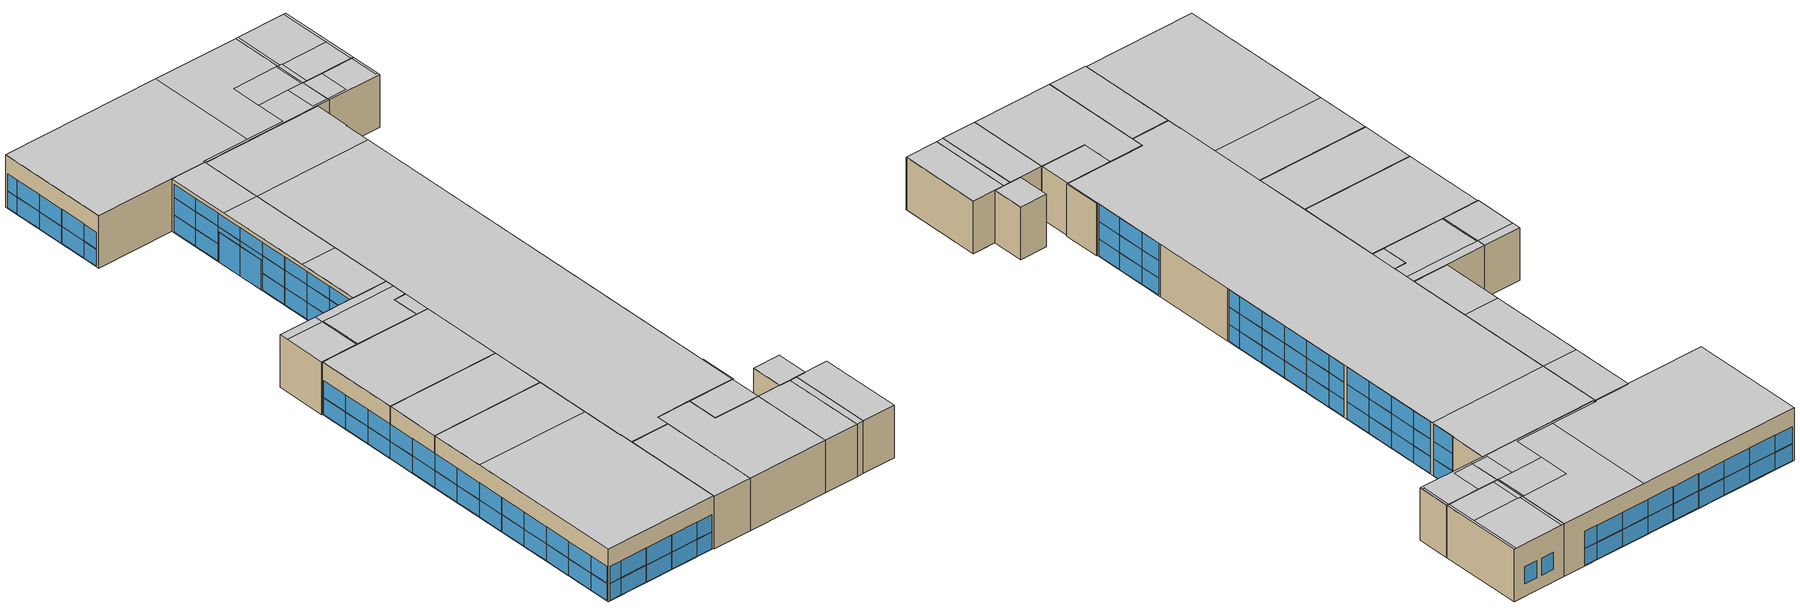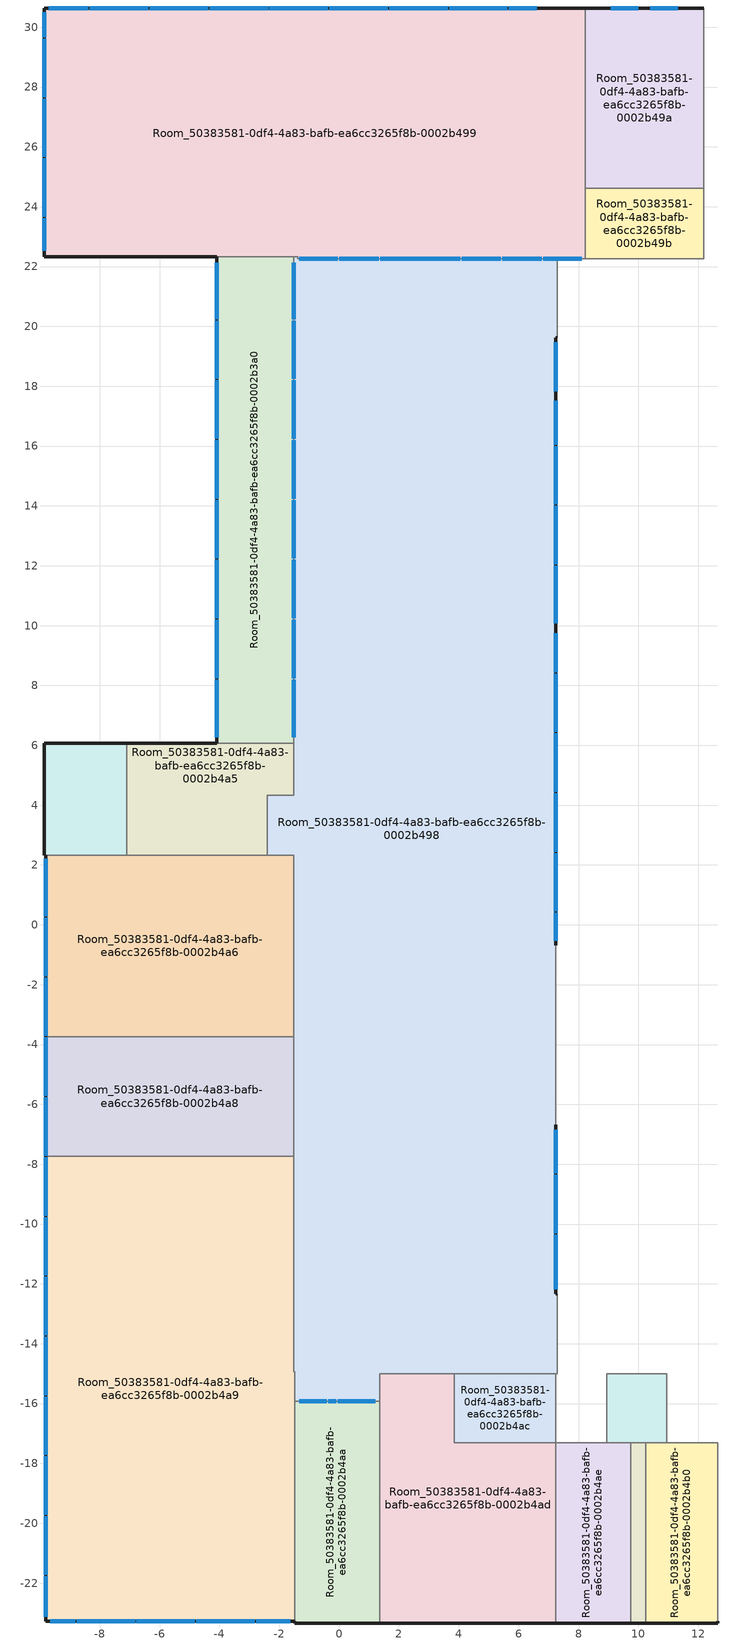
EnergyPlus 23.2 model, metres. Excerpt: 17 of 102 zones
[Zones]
Room_50383581-0df4-4a83-bafb-ea6cc3265f8b-0002b3a0
 floor ground (Generic Ground Slab): -1.52,22.33 -1.52,6.07 -4.09,6.07 -4.09,22.33 z0
 wall outside (Generic Exterior Wall): -4.09,22.33 -4.09,6.07 z0:3.8
 wall to Room_50383581-0df4-4a83-bafb-ea6cc3265f8b-0002b4a5 (Generic Interior Wall): -4.09,6.07 -1.52,6.07 z0:3.8
 wall to Room_50383581-0df4-4a83-bafb-ea6cc3265f8b-0002b498 (Generic Interior Wall): -1.52,6.07 -1.52,22.33 z0:3.8
 wall to Room_50383581-0df4-4a83-bafb-ea6cc3265f8b-0002b499 (Generic Interior Wall): -1.52,22.33 -4.09,22.33 z0:3.8
 window (Generic Double Pane): -4.09,8.19 -4.09,6.27 / -4.09,10.19 -4.09,8.24 / -4.09,12.19 -4.09,10.24 / -4.09,14.19 -4.09,12.24 / -4.09,20.19 -4.09,18.24 / -4.09,22.13 -4.09,20.24 z0.05:1.24; -4.09,12.19 -4.09,10.24 / -4.09,14.19 -4.09,12.24 / -4.09,20.19 -4.09,18.24 / -4.09,22.13 -4.09,20.24 / -4.09,8.19 -4.09,6.27 / -4.09,10.19 -4.09,8.24 z1.29:2.5; -4.09,8.19 -4.09,6.27 / -4.09,10.19 -4.09,8.24 / -4.09,12.19 -4.09,10.24 / -4.09,14.19 -4.09,12.24 / -4.09,16.19 -4.09,14.24 / -4.09,18.19 -4.09,16.24 / -4.09,20.19 -4.09,18.24 / -4.09,22.13 -4.09,20.24 z2.56:3.49; -4.09,16.19 -4.09,14.24 / -4.09,18.19 -4.09,16.24 z2.18:2.5; -4.09,18.19 -4.09,18.12 z0.05:2.13; -4.09,18.07 -4.09,16.24 / -4.09,16.19 -4.09,14.36 / -4.09,14.31 -4.09,14.24 z0:2.13
 window inside (Generic Single Pane): -1.52,6.27 -1.52,8.19 / -1.52,8.24 -1.52,10.19 / -1.52,10.24 -1.52,12.19 / -1.52,12.24 -1.52,14.19 / -1.52,18.24 -1.52,20.19 / -1.52,20.24 -1.52,22.13 z0.05:1.24; -1.52,10.24 -1.52,12.19 / -1.52,12.24 -1.52,14.19 / -1.52,18.24 -1.52,20.19 / -1.52,20.24 -1.52,22.13 / -1.52,6.27 -1.52,8.19 / -1.52,8.24 -1.52,10.19 z1.29:2.5; -1.52,6.27 -1.52,8.19 / -1.52,8.24 -1.52,10.19 / -1.52,10.24 -1.52,12.19 / -1.52,12.24 -1.52,14.19 / -1.52,14.24 -1.52,16.19 / -1.52,16.24 -1.52,18.19 / -1.52,18.24 -1.52,20.19 / -1.52,20.24 -1.52,22.13 z2.56:3.49; -1.52,14.24 -1.52,16.19 / -1.52,16.24 -1.52,18.19 z2.18:2.5; -1.52,18.12 -1.52,18.19 z0.05:2.13; -1.52,16.24 -1.52,18.07 / -1.52,14.36 -1.52,16.19 / -1.52,14.24 -1.52,14.31 z0:2.13
 ceiling to Room_a79add17-780f-499e-a863-104a9aa9c91e-00034864 (Generic Interior Ceiling): -4.09,22.33 -4.09,17.67 -1.52,17.67 -1.52,22.33 z3.8
 ceiling to Room_a79add17-780f-499e-a863-104a9aa9c91e-00034862 (Generic Interior Ceiling): -4.09,17.67 -4.09,10.63 -1.52,10.63 -1.52,17.67 z3.8
 ceiling to Room_a79add17-780f-499e-a863-104a9aa9c91e-00034854 (Generic Interior Ceiling): -4.09,10.63 -4.09,6.07 -1.52,6.07 -1.52,10.63 z3.8
Room_50383581-0df4-4a83-bafb-ea6cc3265f8b-0002b498
 floor ground (Generic Ground Slab): 7.29,22.26 7.29,19.62 7.24,19.62 7.24,-12.34 7.29,-12.34 7.29,-15 1.35,-15 1.35,-15.92 -1.49,-15.92 -1.49,-14.93 -1.52,-14.93 -1.52,2.33 -2.4,2.33 -2.4,4.33 -1.52,4.33 -1.52,22.33 -1.38,22.33 -1.38,22.26 z0
 wall outside (Generic Exterior Wall): 7.29,-12.34 7.24,-12.34 7.24,-6.68 / 7.24,-0.69 7.24,19.62 7.29,19.62 z0:3.8
 wall to Room_50383581-0df4-4a83-bafb-ea6cc3265f8b-0002b4b1 (Generic Interior Wall): 7.24,-15 7.29,-15 7.29,-12.34 z0:3.8
 wall to Room_50383581-0df4-4a83-bafb-ea6cc3265f8b-0002b499 (Generic Interior Wall): 7.29,22.26 -1.38,22.26 -1.38,22.33 -1.52,22.33 z0:3.8
 wall to Room_50383581-0df4-4a83-bafb-ea6cc3265f8b-0002b4a5 (Generic Interior Wall): -1.52,6.07 -1.52,4.33 -2.4,4.33 -2.4,2.33 z0:3.8
 wall to Room_50383581-0df4-4a83-bafb-ea6cc3265f8b-0002b4a6 (Generic Interior Wall): -2.4,2.33 -1.52,2.33 -1.52,-3.74 z0:3.8
 wall to Room_50383581-0df4-4a83-bafb-ea6cc3265f8b-0002b4a8 (Generic Interior Wall): -1.52,-3.74 -1.52,-7.74 z0:3.8
 wall to Room_50383581-0df4-4a83-bafb-ea6cc3265f8b-0002b4a9 (Generic Interior Wall): -1.52,-7.74 -1.52,-14.93 -1.49,-14.93 -1.49,-15.92 z0:3.8
 wall to Room_50383581-0df4-4a83-bafb-ea6cc3265f8b-0002b4aa (Generic Interior Wall): -1.49,-15.92 1.35,-15.92 z0:3.8
 wall to Room_50383581-0df4-4a83-bafb-ea6cc3265f8b-0002b4ad (Generic Interior Wall): 1.35,-15.92 1.35,-15 3.85,-15 z0:3.8
 wall to Room_50383581-0df4-4a83-bafb-ea6cc3265f8b-0002b4ac (Generic Interior Wall): 3.85,-15 7.24,-15 z0:3.8
 wall to Room_50383581-0df4-4a83-bafb-ea6cc3265f8b-0002b4a7 (Generic Interior Wall): 7.24,-6.68 7.24,-0.69 z0:3.8
 wall to Room_50383581-0df4-4a83-bafb-ea6cc3265f8b-0002b4a3 (Generic Interior Wall): 7.29,19.62 7.29,22.26 z0:3.8
 window inside (Generic Single Pane): -1.52,8.19 -1.52,6.27 / -1.52,22.13 -1.52,20.24 z0.05:1.24; -0.04,-15.92 1.2,-15.92 / -0.37,-15.92 -0.09,-15.92 z0.05:2.13; -0.04,-15.92 1.2,-15.92 / -1.34,-15.92 -0.42,-15.92 / -0.37,-15.92 -0.09,-15.92 / 3.62,22.26 1.79,22.26 z2.18:2.38; -0.04,-15.92 1.2,-15.92 / -0.37,-15.92 -0.09,-15.92 / -1.34,-15.92 -0.42,-15.92 z2.42:3.48; -1.34,-15.92 -0.42,-15.92 / 3.62,22.26 1.79,22.26 z0:2.13; 7.29,22.26 6.82,22.26 / 1.74,22.26 1.37,22.26 / 6.77,22.26 5.46,22.26 / 5.41,22.26 4.09,22.26 / 4.04,22.26 3.67,22.26 / 1.32,22.26 0.01,22.26 / -0.04,22.26 -1.33,22.26 z0.05:2.38; 4.04,22.26 2.73,22.26 / 2.68,22.26 1.37,22.26 / 1.32,22.26 0.01,22.26 / -0.04,22.26 -1.33,22.26 / 7.29,22.26 6.82,22.26 / 6.77,22.26 5.46,22.26 / 5.41,22.26 4.09,22.26 z2.42:3.49
 window (Generic Double Pane): 7.24,-12.19 7.24,-10.36 / 7.24,-10.31 7.24,-8.36 / 7.24,-8.31 7.24,-6.85 / 7.24,-0.53 7.24,0.4 / 7.24,10.07 7.24,12 / 7.24,0.45 7.24,2.4 / 7.24,12.05 7.24,14 / 7.24,14.05 7.24,16 / 7.24,16.05 7.24,17.51 / 7.24,2.45 7.24,4.4 / 7.24,17.84 7.24,19.47 / 7.24,4.45 7.24,6.4 / 7.24,6.45 7.24,8.4 / 7.24,8.45 7.24,9.75 z0.05:1.24; 7.24,-12.19 7.24,-10.36 / 7.24,-10.31 7.24,-8.36 / 7.24,-8.31 7.24,-6.85 / 7.24,4.45 7.24,6.4 / 7.24,6.45 7.24,8.4 / 7.24,8.45 7.24,9.75 / 7.24,10.07 7.24,12 / 7.24,12.05 7.24,14 / 7.24,14.05 7.24,16 / 7.24,16.05 7.24,17.51 / 7.24,17.84 7.24,19.47 / 7.24,-0.53 7.24,0.4 / 7.24,0.45 7.24,2.4 / 7.24,2.45 7.24,4.4 z1.29:2.5; 7.24,-12.19 7.24,-10.36 / 7.24,-10.31 7.24,-8.36 / 7.24,-8.31 7.24,-6.85 / 7.24,-0.53 7.24,0.4 / 7.24,0.45 7.24,2.4 / 7.24,2.45 7.24,4.4 / 7.24,4.45 7.24,6.4 / 7.24,6.45 7.24,8.4 / 7.24,8.45 7.24,9.75 / 7.24,10.07 7.24,12 / 7.24,12.05 7.24,14 / 7.24,14.05 7.24,16 / 7.24,16.05 7.24,17.51 / 7.24,17.84 7.24,19.47 z2.56:3.77
 ceiling to Room_a79add17-780f-499e-a863-104a9aa9c91e-0003489e (Generic Interior Ceiling): -1.52,22.33 -1.52,17.67 7.24,17.67 7.24,19.62 7.29,19.62 7.29,22.26 -1.38,22.26 -1.38,22.33 z3.8
 ceiling to Room_a79add17-780f-499e-a863-104a9aa9c91e-00034852 (Generic Interior Ceiling): -2.4,4.33 -2.4,2.33 -1.52,2.33 -1.52,4.33 z3.8
 ceiling to Room_a79add17-780f-499e-a863-104a9aa9c91e-0003483f (Generic Interior Ceiling): -1.52,17.67 -1.52,-14.93 -1.49,-14.93 -1.49,-15.92 1.35,-15.92 1.35,-15 7.24,-15 7.24,17.67 z3.8
 ceiling to Room_a79add17-780f-499e-a863-104a9aa9c91e-000347cb (Generic Interior Ceiling): 7.24,-12.34 7.24,-15 7.29,-15 7.29,-12.34 z3.8
Room_50383581-0df4-4a83-bafb-ea6cc3265f8b-0002b499
 floor ground (Generic Ground Slab): 8.22,30.64 8.22,22.26 -1.38,22.26 -1.38,22.33 -9.85,22.33 -9.85,30.64 z0
 wall outside (Generic Exterior Wall): 8.22,30.64 -9.85,30.64 -9.85,22.33 -4.09,22.33 z0:3.8
 wall to Room_50383581-0df4-4a83-bafb-ea6cc3265f8b-0002b4a3 (Generic Interior Wall): 7.29,22.26 8.22,22.26 z0:3.8
 wall to Room_50383581-0df4-4a83-bafb-ea6cc3265f8b-0002b49b (Generic Interior Wall): 8.22,22.26 8.22,24.61 z0:3.8
 wall to Room_50383581-0df4-4a83-bafb-ea6cc3265f8b-0002b49a (Generic Interior Wall): 8.22,24.61 8.22,30.64 z0:3.8
 window (Generic Double Pane): -9.85,30.49 -9.85,29.67 / -9.85,27.62 -9.85,25.67 / -9.85,25.62 -9.85,23.67 / -9.85,23.62 -9.85,22.53 / -9.85,29.62 -9.85,27.67 / 6.6,30.64 5.67,30.64 / 5.62,30.64 3.67,30.64 / 3.62,30.64 1.67,30.64 / 1.62,30.64 -0.33,30.64 / -0.38,30.64 -2.33,30.64 / -2.38,30.64 -4.33,30.64 / -4.38,30.64 -6.33,30.64 / -6.38,30.64 -8.33,30.64 / -8.38,30.64 -9.7,30.64 z0.05:1.24; -9.85,29.62 -9.85,27.67 / -9.85,30.49 -9.85,29.67 / -9.85,27.62 -9.85,25.67 / -9.85,25.62 -9.85,23.67 / -9.85,23.62 -9.85,22.53 / 6.6,30.64 5.67,30.64 / 5.62,30.64 3.67,30.64 / 3.62,30.64 1.67,30.64 / 1.62,30.64 -0.33,30.64 / -0.38,30.64 -2.33,30.64 / -2.38,30.64 -4.33,30.64 / -4.38,30.64 -6.33,30.64 / -6.38,30.64 -8.33,30.64 / -8.38,30.64 -9.7,30.64 z1.29:2.5
 window inside (Generic Single Pane): 6.82,22.26 7.29,22.26 / -1.33,22.26 -0.04,22.26 / 7.3,22.26 8.1,22.26 z0.05:2.38; 7.3,22.26 8.1,22.26 z2.42:3.49
 ceiling to Room_a79add17-780f-499e-a863-104a9aa9c91e-0003489e (Generic Interior Ceiling): -1.52,22.41 -1.52,22.33 -1.38,22.33 -1.38,22.26 8.22,22.26 8.22,22.41 7.04,22.41 7.04,24.61 4.74,24.61 4.74,22.41 z3.8
 ceiling to Room_f6fcc905-8d54-487d-ba6b-f29c2dbf5b18-0006671b (Generic Interior Ceiling): 8.11,26.86 8.11,24.61 8.22,24.61 8.22,26.86 z3.8
 ceiling to Room_a79add17-780f-499e-a863-104a9aa9c91e-00034885 (Generic Interior Ceiling): 7.04,24.61 7.04,22.41 8.22,22.41 8.22,24.61 z3.8
 ceiling to Room_a79add17-780f-499e-a863-104a9aa9c91e-00034881 (Generic Interior Ceiling): 4.74,26.86 4.74,24.61 8.11,24.61 8.11,26.86 z3.8
 ceiling to Room_a79add17-780f-499e-a863-104a9aa9c91e-0003487f (Generic Interior Ceiling): 1.94,30.64 1.94,22.41 4.74,22.41 4.74,26.86 8.22,26.86 8.22,30.64 z3.8
 ceiling to Room_a79add17-780f-499e-a863-104a9aa9c91e-00034864 (Generic Interior Ceiling): -9.85,30.64 -9.85,22.33 -1.52,22.33 -1.52,22.41 1.94,22.41 1.94,30.64 z3.8
Room_50383581-0df4-4a83-bafb-ea6cc3265f8b-0002b49a
 floor ground (Generic Ground Slab): 12.18,30.64 12.18,24.61 8.22,24.61 8.22,30.64 z0
 wall outside (Generic Exterior Wall): 12.18,30.64 8.22,30.64 z0:3.8
 wall to Room_50383581-0df4-4a83-bafb-ea6cc3265f8b-0002b49d (Generic Interior Wall): 12.18,24.61 12.18,30.64 z0:3.8
 wall to Room_50383581-0df4-4a83-bafb-ea6cc3265f8b-0002b49b (Generic Interior Wall): 8.22,24.61 12.18,24.61 z0:3.8
 window (Generic Double Pane): 10,30.64 9.09,30.64 / 11.32,30.64 10.41,30.64 z0.92:2.14
 ceiling to Room_a79add17-780f-499e-a863-104a9aa9c91e-00034889 (Generic Interior Ceiling): 12.01,30.64 12.01,24.61 12.18,24.61 12.18,30.64 z3.8
 ceiling to Room_f6fcc905-8d54-487d-ba6b-f29c2dbf5b18-0006671b (Generic Interior Ceiling): 8.22,26.86 8.22,24.61 8.51,24.61 8.51,26.86 z3.8
 ceiling to Room_a79add17-780f-499e-a863-104a9aa9c91e-00034887 (Generic Interior Ceiling): 8.41,30.64 8.41,26.86 12.01,26.86 12.01,30.64 z3.8
 ceiling to Room_a79add17-780f-499e-a863-104a9aa9c91e-00034883 (Generic Interior Ceiling): 8.51,26.86 8.51,24.61 12.01,24.61 12.01,26.86 z3.8
 ceiling to Room_a79add17-780f-499e-a863-104a9aa9c91e-0003487f (Generic Interior Ceiling): 8.22,30.64 8.22,26.86 8.41,26.86 8.41,30.64 z3.8
Room_50383581-0df4-4a83-bafb-ea6cc3265f8b-0002b49b
 floor ground (Generic Ground Slab): 12.18,24.61 12.18,22.26 8.22,22.26 8.22,24.61 z0
 wall to Room_50383581-0df4-4a83-bafb-ea6cc3265f8b-0002b4a3 (Generic Interior Wall): 8.22,22.26 12.18,22.26 z0:3.8
 wall to Room_50383581-0df4-4a83-bafb-ea6cc3265f8b-0002b49c (Generic Interior Wall): 12.18,22.26 12.18,24.61 z0:3.8
 ceiling to Room_a79add17-780f-499e-a863-104a9aa9c91e-0003489e (Generic Interior Ceiling): 9.71,24.61 9.71,22.41 8.22,22.41 8.22,22.26 12.18,22.26 12.18,22.41 12.01,22.41 12.01,24.61 z3.8
 ceiling to Room_a79add17-780f-499e-a863-104a9aa9c91e-00034889 (Generic Interior Ceiling): 12.01,24.61 12.01,22.41 12.18,22.41 12.18,24.61 z3.8
 ceiling to Room_a79add17-780f-499e-a863-104a9aa9c91e-00034885 (Generic Interior Ceiling): 8.22,24.61 8.22,22.41 9.71,22.41 9.71,24.61 z3.8
Room_50383581-0df4-4a83-bafb-ea6cc3265f8b-0002b4a4
 floor ground (Generic Ground Slab): -7.1,6.07 -7.1,2.33 -9.85,2.33 -9.85,6.07 z0
 wall outside (Generic Exterior Wall): -7.1,6.07 -9.85,6.07 -9.85,2.33 -9.8,2.33 z0:3.8
 wall to Room_50383581-0df4-4a83-bafb-ea6cc3265f8b-0002b4a5 (Generic Interior Wall): -7.1,2.33 -7.1,6.07 z0:3.8
 wall to Room_50383581-0df4-4a83-bafb-ea6cc3265f8b-0002b4a6 (Generic Interior Wall): -9.8,2.33 -7.1,2.33 z0:3.8
 ceiling to Room_a79add17-780f-499e-a863-104a9aa9c91e-00034854 (Generic Interior Ceiling): -9.85,6.07 -9.85,5.43 -7.1,5.43 -7.1,6.07 z3.8
 ceiling to Room_a79add17-780f-499e-a863-104a9aa9c91e-00034850 (Generic Interior Ceiling): -9.85,5.43 -9.85,2.33 -7.1,2.33 -7.1,5.43 z3.8
Room_50383581-0df4-4a83-bafb-ea6cc3265f8b-0002b4a5
 floor ground (Generic Ground Slab): -1.52,6.07 -1.52,4.33 -2.4,4.33 -2.4,2.33 -7.1,2.33 -7.1,6.07 z0
 wall outside (Generic Exterior Wall): -4.09,6.07 -7.1,6.07 z0:3.8
 wall to Room_50383581-0df4-4a83-bafb-ea6cc3265f8b-0002b4a6 (Generic Interior Wall): -7.1,2.33 -2.4,2.33 z0:3.8
 ceiling to Room_a79add17-780f-499e-a863-104a9aa9c91e-00034854 (Generic Interior Ceiling): -7.1,6.07 -7.1,5.43 -1.52,5.43 -1.52,6.07 z3.8
 ceiling to Room_a79add17-780f-499e-a863-104a9aa9c91e-00034852 (Generic Interior Ceiling): -7.02,5.43 -7.02,2.33 -2.4,2.33 -2.4,4.33 -1.52,4.33 -1.52,5.43 z3.8
 ceiling to Room_a79add17-780f-499e-a863-104a9aa9c91e-00034850 (Generic Interior Ceiling): -7.1,5.43 -7.1,2.33 -7.02,2.33 -7.02,5.43 z3.8
Room_50383581-0df4-4a83-bafb-ea6cc3265f8b-0002b4a6
 floor ground (Generic Ground Slab): -1.52,2.33 -1.52,-3.74 -9.8,-3.74 -9.8,2.33 z0
 wall outside (Generic Exterior Wall): -9.8,2.33 -9.8,-3.74 z0:3.8
 wall to Room_50383581-0df4-4a83-bafb-ea6cc3265f8b-0002b4a8 (Generic Interior Wall): -9.8,-3.74 -1.52,-3.74 z0:3.8
 window (Generic Double Pane): -9.8,2.21 -9.8,0.29 / -9.8,0.24 -9.8,-1.71 / -9.8,-1.76 -9.8,-3.71 z0.05:1.24; -9.8,2.21 -9.8,0.29 / -9.8,0.24 -9.8,-1.71 / -9.8,-1.76 -9.8,-3.71 z1.29:2.5
 ceiling to Room_a79add17-780f-499e-a863-104a9aa9c91e-00034850 (Generic Interior Ceiling): -9.8,2.33 -9.8,-3.74 -1.52,-3.74 -1.52,2.33 z3.8
Room_50383581-0df4-4a83-bafb-ea6cc3265f8b-0002b4a8
 floor ground (Generic Ground Slab): -1.52,-3.74 -1.52,-7.74 -9.8,-7.74 -9.8,-3.74 z0
 wall outside (Generic Exterior Wall): -9.8,-3.74 -9.8,-7.74 z0:3.8
 wall to Room_50383581-0df4-4a83-bafb-ea6cc3265f8b-0002b4a9 (Generic Interior Wall): -9.8,-7.74 -1.52,-7.74 z0:3.8
 window (Generic Double Pane): -9.8,-3.76 -9.8,-5.71 / -9.8,-5.76 -9.8,-7.71 z0.05:1.24; -9.8,-3.76 -9.8,-5.71 / -9.8,-5.76 -9.8,-7.71 z1.29:2.5
 ceiling to Room_a79add17-780f-499e-a863-104a9aa9c91e-00034850 (Generic Interior Ceiling): -9.8,-3.74 -9.8,-7.74 -1.52,-7.74 -1.52,-3.74 z3.8
Room_50383581-0df4-4a83-bafb-ea6cc3265f8b-0002b4a9
 floor ground (Generic Ground Slab): -1.52,-7.74 -1.52,-14.93 -1.49,-14.93 -1.49,-23.28 -9.8,-23.28 -9.8,-7.74 z0
 wall outside (Generic Exterior Wall): -9.8,-7.74 -9.8,-23.28 -1.49,-23.28 z0:3.8
 wall to Room_50383581-0df4-4a83-bafb-ea6cc3265f8b-0002b4aa (Generic Interior Wall): -1.49,-23.28 -1.49,-15.92 z0:3.8
 window (Generic Double Pane): -9.8,-7.76 -9.8,-9.71 / -9.8,-9.76 -9.8,-11.71 / -9.8,-11.76 -9.8,-13.71 / -9.8,-13.76 -9.8,-15.71 / -9.8,-15.76 -9.8,-17.71 / -9.8,-17.76 -9.8,-19.71 / -9.8,-19.76 -9.8,-21.71 / -9.8,-21.76 -9.8,-23.13 / -9.65,-23.28 -8.82,-23.28 / -8.77,-23.28 -6.82,-23.28 / -6.77,-23.28 -4.82,-23.28 / -4.77,-23.28 -2.82,-23.28 / -2.77,-23.28 -1.64,-23.28 z0.05:1.24; -9.8,-9.76 -9.8,-11.71 / -9.8,-11.76 -9.8,-13.71 / -9.8,-13.76 -9.8,-15.71 / -9.8,-15.76 -9.8,-17.71 / -9.8,-17.76 -9.8,-19.71 / -9.8,-19.76 -9.8,-21.71 / -9.8,-21.76 -9.8,-23.13 / -9.8,-7.76 -9.8,-9.71 / -2.77,-23.28 -1.64,-23.28 / -9.65,-23.28 -8.82,-23.28 / -8.77,-23.28 -6.82,-23.28 / -6.77,-23.28 -4.82,-23.28 / -4.77,-23.28 -2.82,-23.28 z1.29:2.5
 ceiling to Room_a79add17-780f-499e-a863-104a9aa9c91e-00034850 (Generic Interior Ceiling): -9.8,-7.74 -9.8,-11.74 -1.52,-11.74 -1.52,-7.74 z3.8
 ceiling to Room_a79add17-780f-499e-a863-104a9aa9c91e-0003484e (Generic Interior Ceiling): -9.8,-11.74 -9.8,-23.28 -1.49,-23.28 -1.49,-14.93 -1.52,-14.93 -1.52,-11.74 z3.8
Room_50383581-0df4-4a83-bafb-ea6cc3265f8b-0002b4aa
 floor ground (Generic Ground Slab): 1.35,-15.92 1.35,-23.33 -1.49,-23.33 -1.49,-15.92 z0
 wall outside (Generic Exterior Wall): -1.49,-23.28 -1.49,-23.33 1.35,-23.33 z0:3.8
 wall to Room_50383581-0df4-4a83-bafb-ea6cc3265f8b-0002b4ad (Generic Interior Wall): 1.35,-23.33 1.35,-15.92 z0:3.8
 window inside (Generic Single Pane): 1.2,-15.92 -0.04,-15.92 z0.05:2.13
 ceiling to Room_a79add17-780f-499e-a863-104a9aa9c91e-00034841 (Generic Interior Ceiling): -1.49,-15.92 -1.49,-23.33 1.35,-23.33 1.35,-15.92 z3.8
Room_50383581-0df4-4a83-bafb-ea6cc3265f8b-0002b4ac
 floor ground (Generic Ground Slab): 7.24,-15 7.24,-17.32 3.85,-17.32 3.85,-15 z0
 wall to Room_50383581-0df4-4a83-bafb-ea6cc3265f8b-0002b4ad (Generic Interior Wall): 3.85,-15 3.85,-17.32 7.24,-17.32 z0:3.8
 wall to Room_50383581-0df4-4a83-bafb-ea6cc3265f8b-0002b4b1 (Generic Interior Wall): 7.24,-17.32 7.24,-15 z0:3.8
 ceiling to Room_a79add17-780f-499e-a863-104a9aa9c91e-0003483d (Generic Interior Ceiling): 3.85,-15 3.85,-17.32 7.24,-17.32 7.24,-15 z3.8
Room_50383581-0df4-4a83-bafb-ea6cc3265f8b-0002b4ad
 floor ground (Generic Ground Slab): 7.24,-17.32 7.24,-23.33 1.35,-23.33 1.35,-15 3.85,-15 3.85,-17.32 z0
 wall outside (Generic Exterior Wall): 1.35,-23.33 7.24,-23.33 z0:3.8
 wall to Room_50383581-0df4-4a83-bafb-ea6cc3265f8b-0002b4ae (Generic Interior Wall): 7.24,-23.33 7.24,-17.32 z0:3.8
 ceiling to Room_a79add17-780f-499e-a863-104a9aa9c91e-0003483b (Generic Interior Ceiling): 1.35,-15 1.35,-23.33 7.24,-23.33 7.24,-17.32 3.85,-17.32 3.85,-15 z3.8
Room_50383581-0df4-4a83-bafb-ea6cc3265f8b-0002b4ae
 floor ground (Generic Ground Slab): 9.74,-17.32 9.74,-23.33 7.24,-23.33 7.24,-17.32 z0
 wall outside (Generic Exterior Wall): 7.24,-23.33 9.74,-23.33 z0:3.8
 wall to Room_743f5bbc-171d-429b-9814-74ba7d31f499-00066599 (Generic Interior Wall): 9.74,-23.33 9.74,-17.32 z0:3.8
 wall to Room_743f5bbc-171d-429b-9814-74ba7d31f499-00066596 (Generic Interior Wall): 9.74,-17.32 8.94,-17.32 z0:3.8
 wall to Room_50383581-0df4-4a83-bafb-ea6cc3265f8b-0002b4b1 (Generic Interior Wall): 8.94,-17.32 7.24,-17.32 z0:3.8
 ceiling to Room_a79add17-780f-499e-a863-104a9aa9c91e-00034839 (Generic Interior Ceiling): 7.24,-17.32 7.24,-23.33 9.74,-23.33 9.74,-17.32 z3.8
Room_50383581-0df4-4a83-bafb-ea6cc3265f8b-0002b4b0
 floor ground (Generic Ground Slab): 12.65,-17.32 12.65,-23.33 10.24,-23.33 10.24,-17.32 z0
 wall outside (Generic Exterior Wall): 10.24,-23.33 12.65,-23.33 12.65,-23.28 z0:3.8
 wall to Room_743f5bbc-171d-429b-9814-74ba7d31f499-00066599 (Generic Interior Wall): 10.24,-17.32 10.24,-23.33 z0:3.8
 wall to Room_50383581-0df4-4a83-bafb-ea6cc3265f8b-0002b4b2 (Generic Interior Wall): 12.65,-23.28 12.65,-17.32 z0:3.8
 wall to Room_50383581-0df4-4a83-bafb-ea6cc3265f8b-0002b4b1 (Generic Interior Wall): 12.65,-17.32 10.95,-17.32 z0:3.8
 wall to Room_743f5bbc-171d-429b-9814-74ba7d31f499-00066596 (Generic Interior Wall): 10.95,-17.32 10.24,-17.32 z0:3.8
 ceiling to Room_a79add17-780f-499e-a863-104a9aa9c91e-000347cd (Generic Interior Ceiling): 10.24,-17.32 10.24,-23.33 12.65,-23.33 12.65,-17.32 z3.8
Room_743f5bbc-171d-429b-9814-74ba7d31f499-00066596
 floor ground (Generic Ground Slab): 10.95,-15 10.95,-17.32 8.94,-17.32 8.94,-15 z0
 wall to Room_50383581-0df4-4a83-bafb-ea6cc3265f8b-0002b4b1 (Generic Interior Wall): 10.95,-17.32 10.95,-15 8.94,-15 8.94,-17.32 z0:3.8
 wall to Room_743f5bbc-171d-429b-9814-74ba7d31f499-00066599 (Generic Interior Wall): 9.74,-17.32 10.24,-17.32 z0:3.8
 ceiling to Room_743f5bbc-171d-429b-9814-74ba7d31f499-0006657c (Generic Interior Ceiling): 8.94,-15 8.94,-17.32 10.95,-17.32 10.95,-15 z3.8
Room_743f5bbc-171d-429b-9814-74ba7d31f499-00066599
 floor ground (Generic Ground Slab): 10.24,-17.32 10.24,-23.33 9.74,-23.33 9.74,-17.32 z0
 wall outside (Generic Exterior Wall): 9.74,-23.33 10.24,-23.33 z0:3.8
 ceiling to Room_743f5bbc-171d-429b-9814-74ba7d31f499-0006657f (Generic Interior Ceiling): 9.74,-17.32 9.74,-23.33 10.24,-23.33 10.24,-17.32 z3.8
[Building]
Model 1
[Material] Thermal Absorptance=0.9
Name | Roughness | Thickness {m} | Conductivity {W/m-K} | Density {kg/m3} | Specific Heat {J/kg-K} | Solar Absorptance | Visible Absorptance
Generic 50mm Insulation | MediumRough | 0.05 | 0.03 | 43 | 1210 | 0.7 | 0.7
Generic Acoustic Tile | MediumSmooth | 0.02 | 0.06 | 368 | 590 | 0.2 | 0.2
Generic Brick | MediumRough | 0.1 | 0.9 | 1920 | 790 | 0.65 | 0.65
Generic Ceiling Air Gap | Smooth | 0.1 | 0.556 | 1.28 | 1000 | 0.7 | 0.7
Generic Gypsum Board | MediumSmooth | 0.0127 | 0.16 | 800 | 1090 | 0.5 | 0.5
Generic HW Concrete | MediumRough | 0.2 | 1.95 | 2240 | 900 | 0.8 | 0.8
Generic LW Concrete | MediumRough | 0.1 | 0.53 | 1280 | 840 | 0.8 | 0.8
Generic Wall Air Gap | Smooth | 0.1 | 0.667 | 1.28 | 1000 | 0.7 | 0.7
[WindowMaterial:Gas]
Generic Window Air Gap: Gas Type=Air; Thickness {m}=0.0127
[WindowMaterial:Glazing] Optical Data Type=SpectralAverage; Thickness {m}=0.006; Infrared Transmittance at Normal Incidence=0; Front Side Infrared Hemispherical Emissivity=0.84; Conductivity {W/m-K}=1; Dirt Correction Factor for Solar and Visible Transmittance=1; Solar Diffusing=No
Name | Solar Transmittance at Normal Incidence | Front Side Solar Reflectance at Normal Incidence | Back Side Solar Reflectance at Normal Incidence | Visible Transmittance at Normal Incidence | Front Side Visible Reflectance at Normal Incidence | Back Side Visible Reflectance at Normal Incidence | Back Side Infrared Hemispherical Emissivity
Generic Clear Glass | 0.77 | 0.07 | 0.07 | 0.88 | 0.08 | 0.08 | 0.84
Generic Low-e Glass | 0.45 | 0.36 | 0.36 | 0.71 | 0.21 | 0.21 | 0.047
[Construction]
Generic Double Pane: Generic Low-e Glass, Generic Window Air Gap, Generic Clear Glass
Generic Exterior Wall: Generic Brick, Generic LW Concrete, Generic 50mm Insulation, Generic Wall Air Gap, Generic Gypsum Board
Generic Ground Slab: Generic 50mm Insulation, Generic HW Concrete
Generic Interior Ceiling: Generic LW Concrete, Generic Ceiling Air Gap, Generic Acoustic Tile
Generic Interior Wall: Generic Gypsum Board, Generic Wall Air Gap, Generic Gypsum Board
Generic Single Pane: Generic Clear Glass
[Zone] Multiplier=1; Ceiling Height {m}=3.8; Part of Total Floor Area=Yes
Name | Volume {m3}
Room_50383581-0df4-4a83-bafb-ea6cc3265f8b-0002b3a0 | 158.791
Room_50383581-0df4-4a83-bafb-ea6cc3265f8b-0002b498 | 1257.92
Room_50383581-0df4-4a83-bafb-ea6cc3265f8b-0002b499 | 573.364
Room_50383581-0df4-4a83-bafb-ea6cc3265f8b-0002b49a | 90.7733
Room_50383581-0df4-4a83-bafb-ea6cc3265f8b-0002b49b | 35.4079
Room_50383581-0df4-4a83-bafb-ea6cc3265f8b-0002b4a4 | 39.0803
Room_50383581-0df4-4a83-bafb-ea6cc3265f8b-0002b4a5 | 72.5687
Room_50383581-0df4-4a83-bafb-ea6cc3265f8b-0002b4a6 | 190.98
Room_50383581-0df4-4a83-bafb-ea6cc3265f8b-0002b4a8 | 125.8674
Room_50383581-0df4-4a83-bafb-ea6cc3265f8b-0002b4a9 | 490.022
Room_50383581-0df4-4a83-bafb-ea6cc3265f8b-0002b4aa | 80.047
Room_50383581-0df4-4a83-bafb-ea6cc3265f8b-0002b4ac | 29.8245
Room_50383581-0df4-4a83-bafb-ea6cc3265f8b-0002b4ad | 156.677
Room_50383581-0df4-4a83-bafb-ea6cc3265f8b-0002b4ae | 57.1639
Room_50383581-0df4-4a83-bafb-ea6cc3265f8b-0002b4b0 | 54.9299
Room_743f5bbc-171d-429b-9814-74ba7d31f499-00066596 | 17.6142
Room_743f5bbc-171d-429b-9814-74ba7d31f499-00066599 | 11.4328
[Space]
Name | Zone
Room_50383581-0df4-4a83-bafb-ea6cc3265f8b-0002b3a0_Space | Room_50383581-0df4-4a83-bafb-ea6cc3265f8b-0002b3a0
Room_50383581-0df4-4a83-bafb-ea6cc3265f8b-0002b498_Space | Room_50383581-0df4-4a83-bafb-ea6cc3265f8b-0002b498
Room_50383581-0df4-4a83-bafb-ea6cc3265f8b-0002b499_Space | Room_50383581-0df4-4a83-bafb-ea6cc3265f8b-0002b499
Room_50383581-0df4-4a83-bafb-ea6cc3265f8b-0002b49a_Space | Room_50383581-0df4-4a83-bafb-ea6cc3265f8b-0002b49a
Room_50383581-0df4-4a83-bafb-ea6cc3265f8b-0002b49b_Space | Room_50383581-0df4-4a83-bafb-ea6cc3265f8b-0002b49b
Room_50383581-0df4-4a83-bafb-ea6cc3265f8b-0002b4a4_Space | Room_50383581-0df4-4a83-bafb-ea6cc3265f8b-0002b4a4
Room_50383581-0df4-4a83-bafb-ea6cc3265f8b-0002b4a5_Space | Room_50383581-0df4-4a83-bafb-ea6cc3265f8b-0002b4a5
Room_50383581-0df4-4a83-bafb-ea6cc3265f8b-0002b4a6_Space | Room_50383581-0df4-4a83-bafb-ea6cc3265f8b-0002b4a6
Room_50383581-0df4-4a83-bafb-ea6cc3265f8b-0002b4a8_Space | Room_50383581-0df4-4a83-bafb-ea6cc3265f8b-0002b4a8
Room_50383581-0df4-4a83-bafb-ea6cc3265f8b-0002b4a9_Space | Room_50383581-0df4-4a83-bafb-ea6cc3265f8b-0002b4a9
Room_50383581-0df4-4a83-bafb-ea6cc3265f8b-0002b4aa_Space | Room_50383581-0df4-4a83-bafb-ea6cc3265f8b-0002b4aa
Room_50383581-0df4-4a83-bafb-ea6cc3265f8b-0002b4ac_Space | Room_50383581-0df4-4a83-bafb-ea6cc3265f8b-0002b4ac
Room_50383581-0df4-4a83-bafb-ea6cc3265f8b-0002b4ad_Space | Room_50383581-0df4-4a83-bafb-ea6cc3265f8b-0002b4ad
Room_50383581-0df4-4a83-bafb-ea6cc3265f8b-0002b4ae_Space | Room_50383581-0df4-4a83-bafb-ea6cc3265f8b-0002b4ae
Room_50383581-0df4-4a83-bafb-ea6cc3265f8b-0002b4b0_Space | Room_50383581-0df4-4a83-bafb-ea6cc3265f8b-0002b4b0
Room_743f5bbc-171d-429b-9814-74ba7d31f499-00066596_Space | Room_743f5bbc-171d-429b-9814-74ba7d31f499-00066596
Room_743f5bbc-171d-429b-9814-74ba7d31f499-00066599_Space | Room_743f5bbc-171d-429b-9814-74ba7d31f499-00066599
